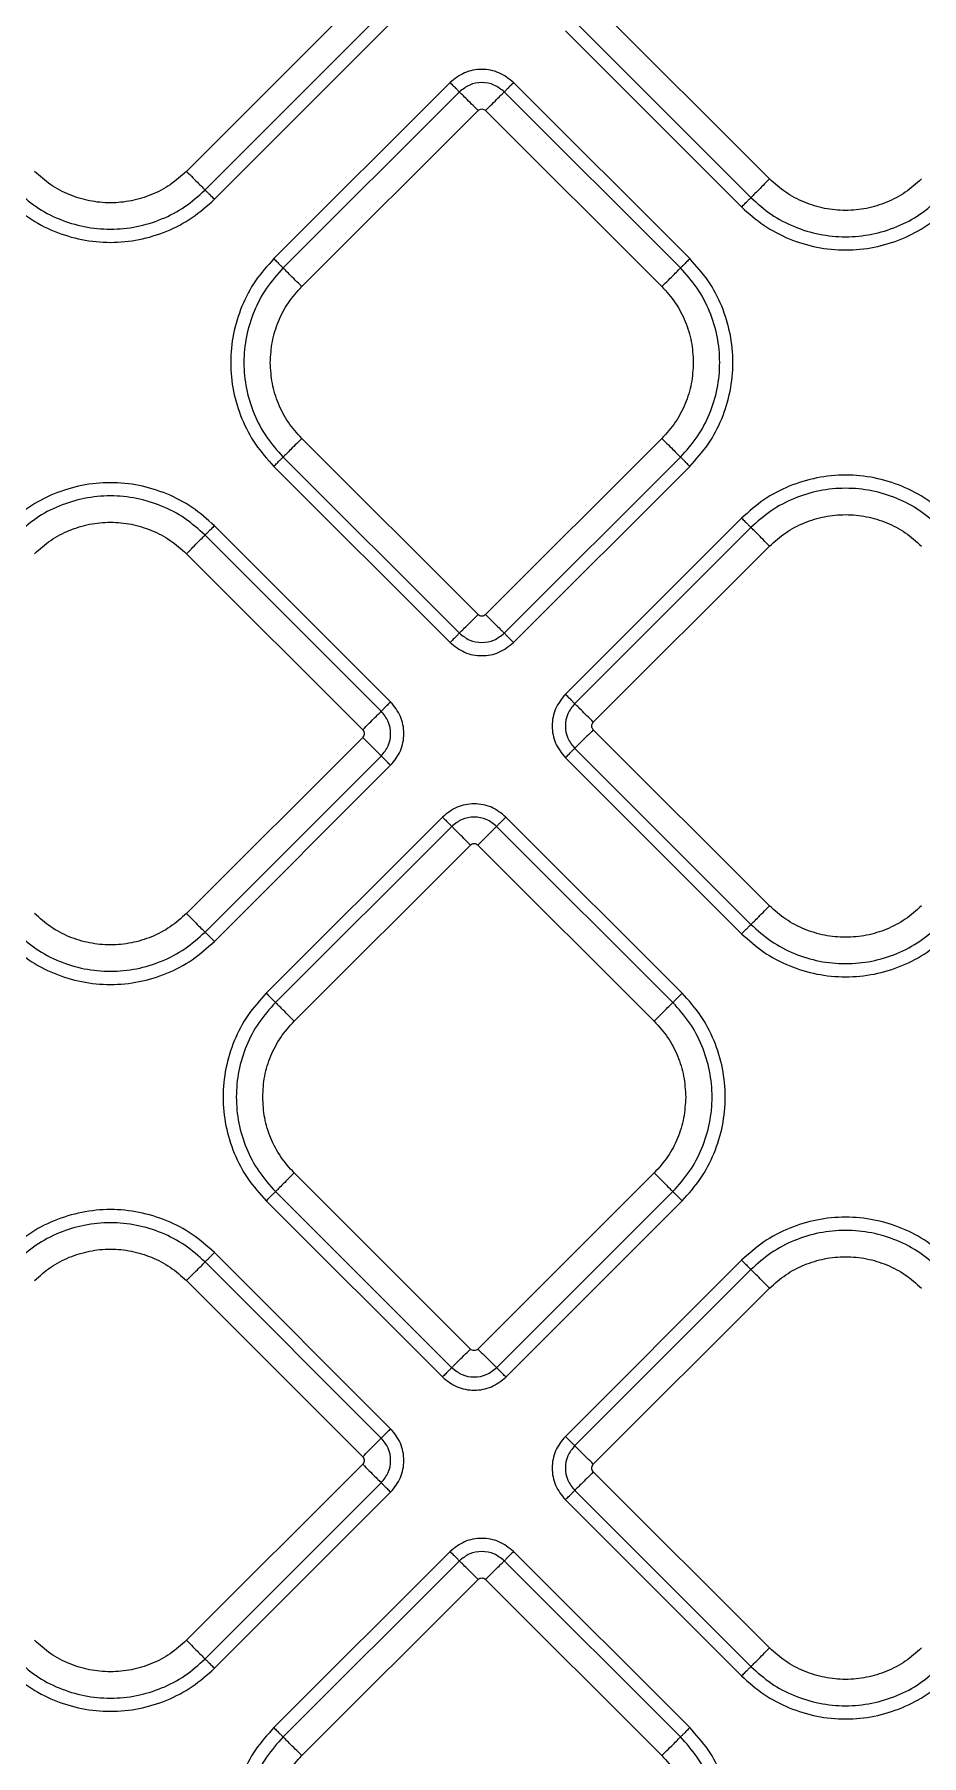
# Model space of a CAD drawing. Extents: x 400 to 501, y 484 to 634.
# Drawn here: x 441.92 to 445.24, y 557.25 to 563.69 of the extents above; entities that cross this region are included whole.
import ezdxf

# ---------------------------------------------------------------- set-up
doc = ezdxf.new("R2010")
doc.units = 0
doc.header["$MEASUREMENT"] = 0
doc.layers.add('DIM', color=3, linetype='Continuous')
doc.layers.add('GEOMETRY', color=3, linetype='Continuous', lineweight=25)

# ---------------------------------------------------------------- blocks, each defined once
blk = doc.blocks.new('2026 GRANDEE')
at = {"layer": 'GEOMETRY', "ltscale": 16}
for p, q in [((-7.276, -33.0031), (-7.9348, -33.662)), ((-5.755, -33.6905), (-6.4138, -33.0316)), ((-7.8651, -33.7317), (-7.2063, -33.0729)), ((-7.8302, -33.7666), (-7.1714, -33.1077)), ((-6.5184, -33.1362), (-5.8596, -33.7951)), ((-6.4835, -33.1014), (-5.8247, -33.7602)), ((-6.9494, -33.3298), (-7.6082, -33.9886)), ((-6.0531, -33.9886), (-6.7119, -33.3298)), ((-6.9145, -33.3646), (-7.5733, -34.0234)), ((-6.088, -34.0234), (-6.7468, -33.3646)), ((-7.5036, -34.0932), (-6.8448, -33.4343)), ((-6.8165, -33.4343), (-6.1577, -34.0932)), ((-6.8448, -35.3201), (-7.5036, -34.6613)), ((-6.1577, -34.6613), (-6.8165, -35.3201)), ((-7.6082, -34.7659), (-6.9494, -35.4247)), ((-7.5733, -34.731), (-6.9145, -35.3899)), ((-6.7468, -35.3899), (-6.088, -34.731)), ((-6.7119, -35.4247), (-6.0531, -34.7659)), ((-5.8595, -34.9594), (-6.5184, -35.6183)), ((-7.2063, -35.6816), (-7.8651, -35.0228)), ((-7.1714, -35.6468), (-7.8303, -34.9879)), ((-5.8247, -34.9943), (-6.4835, -35.6531)), ((-7.9349, -35.0925), (-7.276, -35.7514)), ((-6.4138, -35.7229), (-5.755, -35.064)), ((-7.276, -35.7796), (-7.9349, -36.4385)), ((-5.755, -36.41), (-6.4138, -35.7511)), ((-7.8651, -36.5082), (-7.2063, -35.8494)), ((-6.5184, -35.8557), (-5.8595, -36.5146)), ((-6.4835, -35.8209), (-5.8247, -36.4797)), ((-7.8303, -36.5431), (-7.1714, -35.8842)), ((-6.9779, -36.0778), (-7.6367, -36.7366)), ((-6.943, -36.1126), (-7.6019, -36.7715)), ((-6.1165, -36.7715), (-6.7753, -36.1126)), ((-6.0816, -36.7366), (-6.7404, -36.0778)), ((-7.5321, -36.8412), (-6.8733, -36.1824)), ((-6.845, -36.1824), (-6.1862, -36.8412)), ((-6.8733, -38.0682), (-7.5321, -37.4093)), ((-6.1862, -37.4093), (-6.845, -38.0682)), ((-7.6367, -37.5139), (-6.9779, -38.1727)), ((-7.6019, -37.4791), (-6.943, -38.1379)), ((-6.7753, -38.1379), (-6.1165, -37.4791)), ((-6.7404, -38.1728), (-6.0816, -37.5139)), ((-7.1714, -38.3663), (-7.8302, -37.7074)), ((-7.2063, -38.4011), (-7.8651, -37.7423)), ((-5.8596, -37.7359), (-6.5184, -38.3948)), ((-5.8247, -37.7708), (-6.4835, -38.4296)), ((-7.9348, -37.812), (-7.276, -38.4709)), ((-6.4138, -38.4994), (-5.755, -37.8405)), ((-7.276, -38.4991), (-7.9348, -39.158)), ((-7.8651, -39.2277), (-7.2063, -38.5689)), ((-5.755, -39.1865), (-6.4138, -38.5276)), ((-7.8302, -39.2626), (-7.1714, -38.6037)), ((-6.5184, -38.6322), (-5.8596, -39.2911)), ((-6.4835, -38.5974), (-5.8247, -39.2562)), ((-6.9494, -38.8258), (-7.6082, -39.4846)), ((-6.0531, -39.4846), (-6.7119, -38.8258)), ((-6.9145, -38.8606), (-7.5733, -39.5194)), ((-6.088, -39.5194), (-6.7468, -38.8606)), ((-7.5036, -39.5892), (-6.8448, -38.9303)), ((-6.8165, -38.9303), (-6.1577, -39.5892))]:
    blk.add_line(p, q, dxfattribs=at)
for points, knots in [([(-6.7119, -33.3298), (-6.7293, -33.316), (-6.764, -33.2885), (-6.8306, -33.2766), (-6.8973, -33.2885), (-6.932, -33.316), (-6.9494, -33.3298)], [0, 0, 0, 0, 0.250039, 0.499994, 0.749965, 1, 1, 1, 1]), ([(-6.7468, -33.3646), (-6.759, -33.3549), (-6.7836, -33.3355), (-6.8307, -33.3271), (-6.8777, -33.3355), (-6.9023, -33.3549), (-6.9145, -33.3646)], [0, 0, 0, 0, 0.249985, 0.499995, 0.750018, 1, 1, 1, 1]), ([(-6.8448, -33.4343), (-6.8427, -33.4327), (-6.8386, -33.4294), (-6.8307, -33.428), (-6.8227, -33.4294), (-6.8186, -33.4327), (-6.8165, -33.4343)], [0, 0, 0, 0, 0.250227, 0.500001, 0.749773, 1, 1, 1, 1]), ([(-6.8165, -35.3201), (-6.8186, -35.3218), (-6.8227, -35.325), (-6.8307, -35.3265), (-6.8386, -35.325), (-6.8427, -35.3218), (-6.8448, -35.3201)], [0, 0, 0, 0, 0.250227, 0.500001, 0.749773, 1, 1, 1, 1]), ([(-6.9145, -35.3899), (-6.9023, -35.3996), (-6.8777, -35.419), (-6.8307, -35.4274), (-6.7836, -35.419), (-6.759, -35.3996), (-6.7468, -35.3899)], [0, 0, 0, 0, 0.249985, 0.499995, 0.750018, 1, 1, 1, 1]), ([(-6.9494, -35.4247), (-6.932, -35.4385), (-6.8973, -35.466), (-6.8307, -35.4779), (-6.764, -35.466), (-6.7293, -35.4385), (-6.7119, -35.4247)], [0, 0, 0, 0, 0.2500385, 0.4999937, 0.7499651, 1, 1, 1, 1]), ([(-7.1714, -35.8842), (-7.1577, -35.8669), (-7.1302, -35.8322), (-7.1183, -35.7655), (-7.1302, -35.6988), (-7.1577, -35.6641), (-7.1714, -35.6468)], [0, 0, 0, 0, 0.250039, 0.499994, 0.749965, 1, 1, 1, 1]), ([(-6.5184, -35.6183), (-6.5321, -35.6356), (-6.5596, -35.6703), (-6.5716, -35.737), (-6.5596, -35.8037), (-6.5321, -35.8384), (-6.5184, -35.8557)], [0, 0, 0, 0, 0.250039, 0.499994, 0.749965, 1, 1, 1, 1]), ([(-6.4835, -35.6531), (-6.4932, -35.6654), (-6.5127, -35.6899), (-6.5211, -35.737), (-6.5127, -35.7841), (-6.4932, -35.8086), (-6.4835, -35.8209)], [0, 0, 0, 0, 0.249985, 0.499995, 0.750018, 1, 1, 1, 1]), ([(-7.2063, -35.8494), (-7.1966, -35.8371), (-7.1772, -35.8126), (-7.1687, -35.7655), (-7.1772, -35.7184), (-7.1966, -35.6939), (-7.2063, -35.6816)], [0, 0, 0, 0, 0.249985, 0.499995, 0.750018, 1, 1, 1, 1]), ([(-6.4138, -35.7511), (-6.4154, -35.7491), (-6.4187, -35.7449), (-6.4201, -35.737), (-6.4187, -35.7291), (-6.4154, -35.7249), (-6.4138, -35.7229)], [0, 0, 0, 0, 0.250227, 0.500001, 0.749773, 1, 1, 1, 1]), ([(-7.276, -35.7514), (-7.2744, -35.7534), (-7.2711, -35.7576), (-7.2697, -35.7655), (-7.2711, -35.7734), (-7.2744, -35.7776), (-7.276, -35.7796)], [0, 0, 0, 0, 0.2502271, 0.500001, 0.7497726, 1, 1, 1, 1]), ([(-6.7404, -36.0778), (-6.7578, -36.064), (-6.7925, -36.0365), (-6.8592, -36.0246), (-6.9258, -36.0365), (-6.9605, -36.064), (-6.9779, -36.0778)], [0, 0, 0, 0, 0.250039, 0.499994, 0.749965, 1, 1, 1, 1]), ([(-6.7753, -36.1126), (-6.7876, -36.1029), (-6.8121, -36.0835), (-6.8592, -36.0751), (-6.9063, -36.0835), (-6.9308, -36.1029), (-6.943, -36.1126)], [0, 0, 0, 0, 0.249985, 0.499995, 0.750018, 1, 1, 1, 1]), ([(-6.8733, -36.1824), (-6.8712, -36.1807), (-6.8671, -36.1775), (-6.8592, -36.176), (-6.8512, -36.1775), (-6.8471, -36.1807), (-6.845, -36.1824)], [0, 0, 0, 0, 0.250227, 0.500001, 0.749773, 1, 1, 1, 1]), ([(-6.845, -38.0682), (-6.8471, -38.0698), (-6.8512, -38.0731), (-6.8592, -38.0745), (-6.8671, -38.0731), (-6.8712, -38.0698), (-6.8733, -38.0682)], [0, 0, 0, 0, 0.250227, 0.500001, 0.749773, 1, 1, 1, 1]), ([(-6.9779, -38.1727), (-6.9605, -38.1865), (-6.9258, -38.214), (-6.8592, -38.2259), (-6.7925, -38.214), (-6.7578, -38.1865), (-6.7404, -38.1728)], [0, 0, 0, 0, 0.2500385, 0.4999937, 0.7499651, 1, 1, 1, 1]), ([(-6.943, -38.1379), (-6.9308, -38.1476), (-6.9063, -38.167), (-6.8592, -38.1755), (-6.8121, -38.167), (-6.7876, -38.1476), (-6.7753, -38.1379)], [0, 0, 0, 0, 0.249985, 0.499995, 0.750018, 1, 1, 1, 1]), ([(-7.1714, -38.6037), (-7.1577, -38.5864), (-7.1302, -38.5517), (-7.1182, -38.485), (-7.1302, -38.4183), (-7.1577, -38.3836), (-7.1714, -38.3663)], [0, 0, 0, 0, 0.250039, 0.499994, 0.749965, 1, 1, 1, 1]), ([(-7.2063, -38.5689), (-7.1966, -38.5566), (-7.1771, -38.5321), (-7.1687, -38.485), (-7.1771, -38.4379), (-7.1966, -38.4134), (-7.2063, -38.4011)], [0, 0, 0, 0, 0.249985, 0.499995, 0.750018, 1, 1, 1, 1]), ([(-6.5184, -38.3948), (-6.5322, -38.4121), (-6.5597, -38.4468), (-6.5716, -38.5135), (-6.5597, -38.5802), (-6.5322, -38.6149), (-6.5184, -38.6322)], [0, 0, 0, 0, 0.250039, 0.499994, 0.749965, 1, 1, 1, 1]), ([(-6.4835, -38.4296), (-6.4933, -38.4419), (-6.5127, -38.4664), (-6.5211, -38.5135), (-6.5127, -38.5606), (-6.4933, -38.5851), (-6.4835, -38.5974)], [0, 0, 0, 0, 0.249985, 0.499995, 0.750018, 1, 1, 1, 1]), ([(-7.276, -38.4709), (-7.2744, -38.4729), (-7.2711, -38.4771), (-7.2696, -38.485), (-7.2711, -38.4929), (-7.2744, -38.4971), (-7.276, -38.4991)], [0, 0, 0, 0, 0.250227, 0.500001, 0.749773, 1, 1, 1, 1]), ([(-6.4138, -38.5276), (-6.4155, -38.5256), (-6.4187, -38.5214), (-6.4202, -38.5135), (-6.4187, -38.5056), (-6.4155, -38.5014), (-6.4138, -38.4994)], [0, 0, 0, 0, 0.250227, 0.500001, 0.749773, 1, 1, 1, 1]), ([(-6.7119, -38.8258), (-6.7293, -38.812), (-6.764, -38.7845), (-6.8306, -38.7726), (-6.8973, -38.7845), (-6.932, -38.812), (-6.9494, -38.8258)], [0, 0, 0, 0, 0.250039, 0.499994, 0.749965, 1, 1, 1, 1]), ([(-6.7468, -38.8606), (-6.759, -38.8509), (-6.7836, -38.8315), (-6.8307, -38.8231), (-6.8777, -38.8315), (-6.9023, -38.8509), (-6.9145, -38.8606)], [0, 0, 0, 0, 0.249985, 0.499995, 0.750018, 1, 1, 1, 1]), ([(-6.8448, -38.9303), (-6.8427, -38.9287), (-6.8386, -38.9254), (-6.8307, -38.924), (-6.8227, -38.9254), (-6.8186, -38.9287), (-6.8165, -38.9303)], [0, 0, 0, 0, 0.250227, 0.500001, 0.749773, 1, 1, 1, 1])]:
    blk.add_open_spline(points, degree=3, knots=knots, dxfattribs=at)
for points in [[(-6.9494, -33.3298), (-6.9452, -33.3339), (-6.937, -33.3422), (-6.9261, -33.353), (-6.9178, -33.3613), (-6.9156, -33.3635), (-6.9145, -33.3646)], [(-6.7119, -33.3298), (-6.7161, -33.3339), (-6.7243, -33.3422), (-6.7352, -33.353), (-6.7435, -33.3613), (-6.7457, -33.3635), (-6.7468, -33.3646)], [(-6.8448, -33.4343), (-6.8531, -33.4261), (-6.8696, -33.4095), (-6.8913, -33.3878), (-6.9079, -33.3713), (-6.9123, -33.3668), (-6.9145, -33.3646)], [(-6.8165, -33.4343), (-6.8082, -33.4261), (-6.7917, -33.4095), (-6.77, -33.3878), (-6.7534, -33.3713), (-6.749, -33.3668), (-6.7468, -33.3646)], [(-7.9348, -33.662), (-7.9545, -33.6795), (-7.9938, -33.7146), (-8.0643, -33.7513), (-8.14, -33.7745), (-8.2189, -33.7822), (-8.2978, -33.7745), (-8.3735, -33.7513), (-8.444, -33.7146), (-8.4833, -33.6795), (-8.503, -33.662)], [(-7.9348, -33.662), (-7.9265, -33.6702), (-7.91, -33.6868), (-7.8883, -33.7085), (-7.8717, -33.7251), (-7.8673, -33.7295), (-7.8651, -33.7317)], [(-8.5727, -33.7317), (-8.5482, -33.7535), (-8.4993, -33.7972), (-8.4114, -33.843), (-8.3172, -33.8718), (-8.2189, -33.8814), (-8.1206, -33.8718), (-8.0264, -33.843), (-7.9385, -33.7972), (-7.8896, -33.7535), (-7.8651, -33.7317)], [(-7.8302, -33.7666), (-7.8344, -33.7624), (-7.8427, -33.7541), (-7.8535, -33.7433), (-7.8618, -33.735), (-7.864, -33.7328), (-7.8651, -33.7317)], [(-5.755, -33.6905), (-5.7633, -33.6988), (-5.7798, -33.7153), (-5.8015, -33.737), (-5.8181, -33.7536), (-5.8225, -33.758), (-5.8247, -33.7602)], [(-5.1869, -33.6905), (-5.2065, -33.708), (-5.2458, -33.7431), (-5.3163, -33.7798), (-5.392, -33.803), (-5.4709, -33.8107), (-5.5498, -33.803), (-5.6255, -33.7798), (-5.696, -33.7431), (-5.7353, -33.708), (-5.755, -33.6905)], [(-8.6075, -33.7666), (-8.5807, -33.7905), (-8.5269, -33.8385), (-8.4304, -33.8888), (-8.3269, -33.9205), (-8.2189, -33.9311), (-8.1109, -33.9205), (-8.0074, -33.8888), (-7.9109, -33.8385), (-7.8571, -33.7905), (-7.8302, -33.7666)], [(-5.8596, -33.7951), (-5.8554, -33.7909), (-5.8472, -33.7826), (-5.8363, -33.7718), (-5.828, -33.7635), (-5.8258, -33.7613), (-5.8247, -33.7602)], [(-5.8596, -33.7951), (-5.8327, -33.8191), (-5.7789, -33.867), (-5.6824, -33.9173), (-5.5789, -33.949), (-5.4709, -33.9596), (-5.363, -33.949), (-5.2594, -33.9173), (-5.1629, -33.867), (-5.1092, -33.8191), (-5.0823, -33.7951)], [(-5.8247, -33.7602), (-5.8002, -33.782), (-5.7513, -33.8257), (-5.6635, -33.8715), (-5.5692, -33.9003), (-5.4709, -33.9099), (-5.3726, -33.9003), (-5.2784, -33.8715), (-5.1906, -33.8257), (-5.1416, -33.782), (-5.1171, -33.7602)], [(-7.6082, -33.9886), (-7.6322, -34.0155), (-7.6802, -34.0692), (-7.7304, -34.1657), (-7.7622, -34.2693), (-7.7727, -34.3772), (-7.7622, -34.4852), (-7.7304, -34.5887), (-7.6802, -34.6852), (-7.6322, -34.739), (-7.6082, -34.7659)], [(-7.6082, -33.9886), (-7.6041, -33.9927), (-7.5958, -34.001), (-7.585, -34.0118), (-7.5767, -34.0201), (-7.5745, -34.0223), (-7.5733, -34.0234)], [(-6.0531, -33.9886), (-6.0572, -33.9927), (-6.0655, -34.001), (-6.0763, -34.0118), (-6.0846, -34.0201), (-6.0868, -34.0223), (-6.088, -34.0234)], [(-6.0531, -34.7659), (-6.0291, -34.739), (-5.9811, -34.6852), (-5.9309, -34.5887), (-5.8991, -34.4852), (-5.8886, -34.3772), (-5.8991, -34.2693), (-5.9309, -34.1657), (-5.9811, -34.0692), (-6.0291, -34.0155), (-6.0531, -33.9886)], [(-7.5733, -34.0234), (-7.5952, -34.0479), (-7.6389, -34.0969), (-7.6846, -34.1847), (-7.7135, -34.279), (-7.7231, -34.3772), (-7.7135, -34.4755), (-7.6846, -34.5698), (-7.6389, -34.6576), (-7.5952, -34.7066), (-7.5733, -34.731)], [(-7.5036, -34.0932), (-7.5119, -34.0849), (-7.5285, -34.0683), (-7.5501, -34.0467), (-7.5667, -34.0301), (-7.5711, -34.0257), (-7.5733, -34.0234)], [(-6.1577, -34.0932), (-6.1494, -34.0849), (-6.1328, -34.0683), (-6.1112, -34.0467), (-6.0946, -34.0301), (-6.0902, -34.0257), (-6.088, -34.0234)], [(-6.088, -34.731), (-6.0661, -34.7066), (-6.0224, -34.6576), (-5.9767, -34.5698), (-5.9478, -34.4755), (-5.9382, -34.3772), (-5.9478, -34.279), (-5.9767, -34.1847), (-6.0224, -34.0969), (-6.0661, -34.0479), (-6.088, -34.0234)], [(-7.6213, -34.3772), (-7.6198, -34.3509), (-7.6168, -34.2983), (-7.5928, -34.2226), (-7.5563, -34.1521), (-7.5212, -34.1128), (-7.5036, -34.0932)], [(-6.1577, -34.0932), (-6.1401, -34.1128), (-6.105, -34.1521), (-6.0685, -34.2226), (-6.0445, -34.2983), (-6.0415, -34.3509), (-6.04, -34.3772)], [(-7.5036, -34.6613), (-7.5212, -34.6417), (-7.5563, -34.6024), (-7.5928, -34.5318), (-7.6168, -34.4561), (-7.6198, -34.4035), (-7.6213, -34.3772)], [(-6.04, -34.3772), (-6.0415, -34.4035), (-6.0445, -34.4561), (-6.0685, -34.5318), (-6.105, -34.6024), (-6.1401, -34.6417), (-6.1577, -34.6613)], [(-7.5036, -34.6613), (-7.5119, -34.6696), (-7.5285, -34.6861), (-7.5501, -34.7078), (-7.5667, -34.7244), (-7.5711, -34.7288), (-7.5733, -34.731)], [(-6.1577, -34.6613), (-6.1494, -34.6696), (-6.1328, -34.6861), (-6.1112, -34.7078), (-6.0946, -34.7244), (-6.0902, -34.7288), (-6.088, -34.731)], [(-7.6082, -34.7659), (-7.6041, -34.7617), (-7.5958, -34.7535), (-7.585, -34.7426), (-7.5767, -34.7343), (-7.5745, -34.7321), (-7.5733, -34.731)], [(-6.0531, -34.7659), (-6.0572, -34.7617), (-6.0655, -34.7535), (-6.0763, -34.7426), (-6.0846, -34.7343), (-6.0868, -34.7321), (-6.088, -34.731)], [(-7.8303, -34.9879), (-7.8572, -34.964), (-7.9109, -34.916), (-8.0074, -34.8657), (-8.111, -34.834), (-8.2189, -34.8234), (-8.3269, -34.834), (-8.4304, -34.8657), (-8.5269, -34.916), (-8.5807, -34.964), (-8.6076, -34.9879)], [(-5.0822, -34.9594), (-5.1091, -34.9354), (-5.1629, -34.8875), (-5.2594, -34.8372), (-5.3629, -34.8055), (-5.4709, -34.7949), (-5.5789, -34.8055), (-5.6824, -34.8372), (-5.7789, -34.8875), (-5.8327, -34.9354), (-5.8595, -34.9594)], [(-7.8651, -35.0228), (-7.8896, -35.001), (-7.9386, -34.9573), (-8.0264, -34.9115), (-8.1206, -34.8827), (-8.2189, -34.8731), (-8.3172, -34.8827), (-8.4115, -34.9115), (-8.4993, -34.9573), (-8.5482, -35.001), (-8.5727, -35.0228)], [(-5.1171, -34.9943), (-5.1416, -34.9725), (-5.1905, -34.9288), (-5.2784, -34.883), (-5.3726, -34.8542), (-5.4709, -34.8446), (-5.5692, -34.8542), (-5.6634, -34.883), (-5.7513, -34.9288), (-5.8002, -34.9725), (-5.8247, -34.9943)], [(-5.8595, -34.9594), (-5.8554, -34.9636), (-5.8471, -34.9719), (-5.8363, -34.9827), (-5.828, -34.991), (-5.8258, -34.9932), (-5.8247, -34.9943)], [(-5.755, -35.064), (-5.7353, -35.0465), (-5.696, -35.0114), (-5.6255, -34.9747), (-5.5498, -34.9515), (-5.4709, -34.9438), (-5.392, -34.9515), (-5.3163, -34.9747), (-5.2458, -35.0114), (-5.2065, -35.0465), (-5.1868, -35.064)], [(-8.503, -35.0925), (-8.4833, -35.075), (-8.444, -35.0399), (-8.3735, -35.0032), (-8.2978, -34.98), (-8.2189, -34.9723), (-8.14, -34.98), (-8.0643, -35.0032), (-7.9938, -35.0399), (-7.9545, -35.075), (-7.9349, -35.0925)], [(-7.9349, -35.0925), (-7.9266, -35.0843), (-7.91, -35.0677), (-7.8884, -35.046), (-7.8718, -35.0294), (-7.8673, -35.025), (-7.8651, -35.0228)], [(-7.8303, -34.9879), (-7.8344, -34.9921), (-7.8427, -35.0004), (-7.8535, -35.0112), (-7.8618, -35.0195), (-7.864, -35.0217), (-7.8651, -35.0228)], [(-5.755, -35.064), (-5.7632, -35.0557), (-5.7798, -35.0392), (-5.8014, -35.0175), (-5.818, -35.0009), (-5.8225, -34.9965), (-5.8247, -34.9943)], [(-6.9145, -35.3899), (-6.9123, -35.3876), (-6.9079, -35.3832), (-6.8913, -35.3666), (-6.8696, -35.345), (-6.8531, -35.3284), (-6.8448, -35.3201)], [(-6.8165, -35.3201), (-6.8082, -35.3284), (-6.7917, -35.345), (-6.77, -35.3666), (-6.7534, -35.3832), (-6.749, -35.3876), (-6.7468, -35.3899)], [(-6.9145, -35.3899), (-6.9156, -35.391), (-6.9178, -35.3932), (-6.9261, -35.4015), (-6.937, -35.4123), (-6.9452, -35.4206), (-6.9494, -35.4247)], [(-6.7119, -35.4247), (-6.7161, -35.4206), (-6.7243, -35.4123), (-6.7352, -35.4015), (-6.7435, -35.3932), (-6.7457, -35.391), (-6.7468, -35.3899)], [(-7.1714, -35.6468), (-7.1756, -35.6509), (-7.1839, -35.6592), (-7.1947, -35.67), (-7.203, -35.6783), (-7.2052, -35.6805), (-7.2063, -35.6816)], [(-6.5184, -35.6183), (-6.5142, -35.6224), (-6.506, -35.6307), (-6.4951, -35.6415), (-6.4868, -35.6498), (-6.4846, -35.652), (-6.4835, -35.6531)], [(-6.4138, -35.7229), (-6.4221, -35.7146), (-6.4386, -35.698), (-6.4603, -35.6764), (-6.4769, -35.6598), (-6.4813, -35.6553), (-6.4835, -35.6531)], [(-7.276, -35.7514), (-7.2677, -35.7431), (-7.2512, -35.7265), (-7.2295, -35.7049), (-7.2129, -35.6883), (-7.2085, -35.6839), (-7.2063, -35.6816)], [(-7.276, -35.7796), (-7.2677, -35.7879), (-7.2512, -35.8045), (-7.2295, -35.8261), (-7.2129, -35.8427), (-7.2085, -35.8472), (-7.2063, -35.8494)], [(-6.4138, -35.7511), (-6.4221, -35.7594), (-6.4386, -35.776), (-6.4603, -35.7976), (-6.4769, -35.8142), (-6.4813, -35.8186), (-6.4835, -35.8209)], [(-7.1714, -35.8842), (-7.1756, -35.8801), (-7.1839, -35.8718), (-7.1947, -35.861), (-7.203, -35.8527), (-7.2052, -35.8505), (-7.2063, -35.8494)], [(-6.5184, -35.8557), (-6.5142, -35.8516), (-6.506, -35.8433), (-6.4951, -35.8325), (-6.4868, -35.8242), (-6.4846, -35.822), (-6.4835, -35.8209)], [(-6.9779, -36.0778), (-6.9737, -36.0819), (-6.9655, -36.0902), (-6.9546, -36.101), (-6.9463, -36.1093), (-6.9441, -36.1115), (-6.943, -36.1126)], [(-6.8733, -36.1824), (-6.8816, -36.1741), (-6.8981, -36.1575), (-6.9198, -36.1359), (-6.9364, -36.1193), (-6.9408, -36.1149), (-6.943, -36.1126)], [(-6.845, -36.1824), (-6.8367, -36.1741), (-6.8202, -36.1575), (-6.7985, -36.1359), (-6.7819, -36.1193), (-6.7775, -36.1149), (-6.7753, -36.1126)], [(-6.7404, -36.0778), (-6.7446, -36.0819), (-6.7529, -36.0902), (-6.7637, -36.101), (-6.772, -36.1093), (-6.7742, -36.1115), (-6.7753, -36.1126)], [(-7.9349, -36.4385), (-7.9545, -36.456), (-7.9938, -36.4911), (-8.0643, -36.5278), (-8.14, -36.551), (-8.2189, -36.5587), (-8.2978, -36.551), (-8.3735, -36.5278), (-8.444, -36.4911), (-8.4833, -36.456), (-8.503, -36.4385)], [(-7.9349, -36.4385), (-7.9266, -36.4468), (-7.91, -36.4633), (-7.8884, -36.485), (-7.8718, -36.5016), (-7.8673, -36.506), (-7.8651, -36.5082)], [(-5.8247, -36.4797), (-5.8225, -36.4775), (-5.818, -36.4731), (-5.8014, -36.4565), (-5.7798, -36.4348), (-5.7632, -36.4182), (-5.755, -36.41)], [(-5.1868, -36.41), (-5.2065, -36.4275), (-5.2458, -36.4626), (-5.3163, -36.4993), (-5.392, -36.5225), (-5.4709, -36.5302), (-5.5498, -36.5225), (-5.6255, -36.4993), (-5.696, -36.4626), (-5.7353, -36.4275), (-5.755, -36.41)], [(-8.5727, -36.5082), (-8.5482, -36.53), (-8.4993, -36.5737), (-8.4115, -36.6195), (-8.3172, -36.6483), (-8.2189, -36.6579), (-8.1206, -36.6483), (-8.0264, -36.6195), (-7.9386, -36.5737), (-7.8896, -36.53), (-7.8651, -36.5082)], [(-7.8303, -36.5431), (-7.8344, -36.5389), (-7.8427, -36.5306), (-7.8535, -36.5198), (-7.8618, -36.5115), (-7.864, -36.5093), (-7.8651, -36.5082)], [(-5.8247, -36.4797), (-5.8258, -36.4808), (-5.828, -36.483), (-5.8363, -36.4913), (-5.8471, -36.5021), (-5.8554, -36.5104), (-5.8595, -36.5146)], [(-5.8247, -36.4797), (-5.8002, -36.5015), (-5.7513, -36.5452), (-5.6634, -36.591), (-5.5692, -36.6198), (-5.4709, -36.6294), (-5.3726, -36.6198), (-5.2784, -36.591), (-5.1905, -36.5452), (-5.1416, -36.5015), (-5.1171, -36.4797)], [(-8.6076, -36.5431), (-8.5807, -36.5671), (-8.5269, -36.615), (-8.4304, -36.6653), (-8.3269, -36.697), (-8.2189, -36.7076), (-8.111, -36.697), (-8.0074, -36.6653), (-7.9109, -36.615), (-7.8572, -36.5671), (-7.8303, -36.5431)], [(-5.8595, -36.5146), (-5.8327, -36.5385), (-5.7789, -36.5865), (-5.6824, -36.6368), (-5.5789, -36.6685), (-5.4709, -36.6791), (-5.3629, -36.6685), (-5.2594, -36.6368), (-5.1629, -36.5865), (-5.1091, -36.5385), (-5.0822, -36.5146)], [(-7.6367, -36.7366), (-7.6607, -36.7635), (-7.7087, -36.8173), (-7.759, -36.9138), (-7.7907, -37.0173), (-7.8012, -37.1253), (-7.7907, -37.2332), (-7.759, -37.3368), (-7.7087, -37.4333), (-7.6607, -37.487), (-7.6367, -37.5139)], [(-7.6367, -36.7366), (-7.6326, -36.7408), (-7.6243, -36.749), (-7.6135, -36.7599), (-7.6052, -36.7682), (-7.603, -36.7704), (-7.6019, -36.7715)], [(-6.0816, -36.7366), (-6.0857, -36.7408), (-6.094, -36.749), (-6.1048, -36.7599), (-6.1131, -36.7682), (-6.1154, -36.7704), (-6.1165, -36.7715)], [(-6.0816, -37.5139), (-6.0576, -37.487), (-6.0096, -37.4333), (-5.9594, -37.3368), (-5.9277, -37.2332), (-5.9171, -37.1253), (-5.9277, -37.0173), (-5.9594, -36.9138), (-6.0096, -36.8173), (-6.0576, -36.7635), (-6.0816, -36.7366)], [(-7.6019, -36.7715), (-7.6237, -36.796), (-7.6674, -36.8449), (-7.7131, -36.9327), (-7.742, -37.027), (-7.7516, -37.1253), (-7.742, -37.2235), (-7.7131, -37.3178), (-7.6674, -37.4056), (-7.6237, -37.4546), (-7.6019, -37.4791)], [(-7.5321, -36.8412), (-7.5404, -36.8329), (-7.557, -36.8164), (-7.5786, -36.7947), (-7.5952, -36.7781), (-7.5996, -36.7737), (-7.6019, -36.7715)], [(-6.1862, -36.8412), (-6.1779, -36.8329), (-6.1614, -36.8164), (-6.1397, -36.7947), (-6.1231, -36.7781), (-6.1187, -36.7737), (-6.1165, -36.7715)], [(-6.1165, -37.4791), (-6.0946, -37.4546), (-6.0509, -37.4056), (-6.0052, -37.3178), (-5.9763, -37.2235), (-5.9667, -37.1253), (-5.9763, -37.027), (-6.0052, -36.9327), (-6.0509, -36.8449), (-6.0946, -36.796), (-6.1165, -36.7715)], [(-7.6498, -37.1253), (-7.6483, -37.099), (-7.6453, -37.0464), (-7.6213, -36.9707), (-7.5848, -36.9001), (-7.5497, -36.8609), (-7.5321, -36.8412)], [(-6.1862, -36.8412), (-6.1686, -36.8609), (-6.1335, -36.9001), (-6.097, -36.9707), (-6.073, -37.0464), (-6.07, -37.099), (-6.0685, -37.1253)], [(-7.5321, -37.4093), (-7.5497, -37.3897), (-7.5848, -37.3504), (-7.6213, -37.2799), (-7.6453, -37.2042), (-7.6483, -37.1516), (-7.6498, -37.1253)], [(-6.0685, -37.1253), (-6.07, -37.1516), (-6.073, -37.2042), (-6.097, -37.2799), (-6.1335, -37.3504), (-6.1686, -37.3897), (-6.1862, -37.4093)], [(-7.5321, -37.4093), (-7.5404, -37.4176), (-7.557, -37.4342), (-7.5786, -37.4558), (-7.5952, -37.4724), (-7.5996, -37.4768), (-7.6019, -37.4791)], [(-6.1862, -37.4093), (-6.1779, -37.4176), (-6.1614, -37.4342), (-6.1397, -37.4558), (-6.1231, -37.4724), (-6.1187, -37.4768), (-6.1165, -37.4791)], [(-7.6367, -37.5139), (-7.6326, -37.5098), (-7.6243, -37.5015), (-7.6135, -37.4907), (-7.6052, -37.4824), (-7.603, -37.4802), (-7.6019, -37.4791)], [(-6.0816, -37.5139), (-6.0857, -37.5098), (-6.094, -37.5015), (-6.1048, -37.4907), (-6.1131, -37.4824), (-6.1154, -37.4802), (-6.1165, -37.4791)], [(-7.8302, -37.7074), (-7.8571, -37.6834), (-7.9109, -37.6355), (-8.0074, -37.5852), (-8.1109, -37.5535), (-8.2189, -37.5429), (-8.3269, -37.5535), (-8.4304, -37.5852), (-8.5269, -37.6355), (-8.5807, -37.6834), (-8.6075, -37.7074)], [(-7.8651, -37.7423), (-7.8896, -37.7205), (-7.9385, -37.6768), (-8.0264, -37.631), (-8.1206, -37.6022), (-8.2189, -37.5926), (-8.3172, -37.6022), (-8.4114, -37.631), (-8.4993, -37.6768), (-8.5482, -37.7205), (-8.5727, -37.7423)], [(-5.0823, -37.7359), (-5.1092, -37.712), (-5.1629, -37.664), (-5.2594, -37.6137), (-5.363, -37.582), (-5.4709, -37.5714), (-5.5789, -37.582), (-5.6824, -37.6137), (-5.7789, -37.664), (-5.8327, -37.712), (-5.8596, -37.7359)], [(-5.1171, -37.7708), (-5.1416, -37.749), (-5.1906, -37.7053), (-5.2784, -37.6595), (-5.3726, -37.6307), (-5.4709, -37.6211), (-5.5692, -37.6307), (-5.6635, -37.6595), (-5.7513, -37.7053), (-5.8002, -37.749), (-5.8247, -37.7708)], [(-8.503, -37.812), (-8.4833, -37.7945), (-8.444, -37.7594), (-8.3735, -37.7227), (-8.2978, -37.6995), (-8.2189, -37.6918), (-8.14, -37.6995), (-8.0643, -37.7227), (-7.9938, -37.7594), (-7.9545, -37.7945), (-7.9348, -37.812)], [(-7.8302, -37.7074), (-7.8344, -37.7116), (-7.8427, -37.7199), (-7.8535, -37.7307), (-7.8618, -37.739), (-7.864, -37.7412), (-7.8651, -37.7423)], [(-5.755, -37.8405), (-5.7353, -37.823), (-5.696, -37.7879), (-5.6255, -37.7512), (-5.5498, -37.728), (-5.4709, -37.7203), (-5.392, -37.728), (-5.3163, -37.7512), (-5.2458, -37.7879), (-5.2065, -37.823), (-5.1869, -37.8405)], [(-7.9348, -37.812), (-7.9265, -37.8037), (-7.91, -37.7872), (-7.8883, -37.7655), (-7.8717, -37.7489), (-7.8673, -37.7445), (-7.8651, -37.7423)], [(-5.8596, -37.7359), (-5.8554, -37.7401), (-5.8472, -37.7484), (-5.8363, -37.7592), (-5.828, -37.7675), (-5.8258, -37.7697), (-5.8247, -37.7708)], [(-5.755, -37.8405), (-5.7633, -37.8323), (-5.7798, -37.8157), (-5.8015, -37.794), (-5.8181, -37.7774), (-5.8225, -37.773), (-5.8247, -37.7708)], [(-6.943, -38.1379), (-6.9408, -38.1357), (-6.9364, -38.1313), (-6.9198, -38.1147), (-6.8981, -38.093), (-6.8816, -38.0764), (-6.8733, -38.0682)], [(-6.845, -38.0682), (-6.8367, -38.0764), (-6.8202, -38.093), (-6.7985, -38.1147), (-6.7819, -38.1313), (-6.7775, -38.1357), (-6.7753, -38.1379)], [(-6.943, -38.1379), (-6.9441, -38.139), (-6.9463, -38.1412), (-6.9546, -38.1495), (-6.9655, -38.1603), (-6.9737, -38.1686), (-6.9779, -38.1727)], [(-6.7404, -38.1727), (-6.7446, -38.1686), (-6.7529, -38.1603), (-6.7637, -38.1495), (-6.772, -38.1412), (-6.7742, -38.139), (-6.7753, -38.1379)], [(-7.1714, -38.3663), (-7.1755, -38.3704), (-7.1838, -38.3787), (-7.1947, -38.3895), (-7.203, -38.3978), (-7.2052, -38.4), (-7.2063, -38.4011)], [(-7.276, -38.4709), (-7.2677, -38.4626), (-7.2512, -38.446), (-7.2295, -38.4244), (-7.2129, -38.4078), (-7.2085, -38.4033), (-7.2063, -38.4011)], [(-6.5184, -38.3948), (-6.5143, -38.3989), (-6.506, -38.4072), (-6.4952, -38.418), (-6.4869, -38.4263), (-6.4847, -38.4285), (-6.4835, -38.4296)], [(-6.4138, -38.4994), (-6.4221, -38.4911), (-6.4387, -38.4745), (-6.4603, -38.4529), (-6.4769, -38.4363), (-6.4813, -38.4319), (-6.4835, -38.4296)], [(-7.276, -38.4991), (-7.2677, -38.5074), (-7.2512, -38.524), (-7.2295, -38.5456), (-7.2129, -38.5622), (-7.2085, -38.5666), (-7.2063, -38.5689)], [(-7.1714, -38.6037), (-7.1755, -38.5996), (-7.1838, -38.5913), (-7.1947, -38.5805), (-7.203, -38.5722), (-7.2052, -38.57), (-7.2063, -38.5689)], [(-6.4138, -38.5276), (-6.4221, -38.5359), (-6.4387, -38.5525), (-6.4603, -38.5741), (-6.4769, -38.5907), (-6.4813, -38.5952), (-6.4835, -38.5974)], [(-6.5184, -38.6322), (-6.5143, -38.6281), (-6.506, -38.6198), (-6.4952, -38.609), (-6.4869, -38.6007), (-6.4847, -38.5985), (-6.4835, -38.5974)], [(-6.9494, -38.8258), (-6.9452, -38.8299), (-6.937, -38.8382), (-6.9261, -38.849), (-6.9178, -38.8573), (-6.9156, -38.8595), (-6.9145, -38.8606)], [(-6.7119, -38.8258), (-6.7161, -38.8299), (-6.7243, -38.8382), (-6.7352, -38.849), (-6.7435, -38.8573), (-6.7457, -38.8595), (-6.7468, -38.8606)], [(-6.8448, -38.9303), (-6.8531, -38.9221), (-6.8696, -38.9055), (-6.8913, -38.8838), (-6.9079, -38.8673), (-6.9123, -38.8628), (-6.9145, -38.8606)], [(-6.8165, -38.9303), (-6.8082, -38.9221), (-6.7917, -38.9055), (-6.77, -38.8838), (-6.7534, -38.8673), (-6.749, -38.8628), (-6.7468, -38.8606)], [(-7.9348, -39.158), (-7.9545, -39.1755), (-7.9938, -39.2106), (-8.0643, -39.2473), (-8.14, -39.2705), (-8.2189, -39.2782), (-8.2978, -39.2705), (-8.3735, -39.2473), (-8.444, -39.2106), (-8.4833, -39.1755), (-8.503, -39.158)], [(-7.9348, -39.158), (-7.9265, -39.1662), (-7.91, -39.1828), (-7.8883, -39.2045), (-7.8717, -39.2211), (-7.8673, -39.2255), (-7.8651, -39.2277)], [(-5.8247, -39.2562), (-5.8225, -39.254), (-5.8181, -39.2496), (-5.8015, -39.233), (-5.7798, -39.2113), (-5.7633, -39.1948), (-5.755, -39.1865)], [(-5.1869, -39.1865), (-5.2065, -39.204), (-5.2458, -39.2391), (-5.3163, -39.2758), (-5.392, -39.299), (-5.4709, -39.3067), (-5.5498, -39.299), (-5.6255, -39.2758), (-5.696, -39.2391), (-5.7353, -39.204), (-5.755, -39.1865)], [(-8.6075, -39.2626), (-8.5807, -39.2865), (-8.5269, -39.3345), (-8.4304, -39.3848), (-8.3269, -39.4165), (-8.2189, -39.4271), (-8.1109, -39.4165), (-8.0074, -39.3848), (-7.9109, -39.3345), (-7.8571, -39.2865), (-7.8302, -39.2626)], [(-8.5727, -39.2277), (-8.5482, -39.2495), (-8.4993, -39.2932), (-8.4114, -39.339), (-8.3172, -39.3678), (-8.2189, -39.3774), (-8.1206, -39.3678), (-8.0264, -39.339), (-7.9385, -39.2932), (-7.8896, -39.2495), (-7.8651, -39.2277)], [(-7.8302, -39.2626), (-7.8344, -39.2584), (-7.8427, -39.2501), (-7.8535, -39.2393), (-7.8618, -39.231), (-7.864, -39.2288), (-7.8651, -39.2277)], [(-5.8247, -39.2562), (-5.8258, -39.2573), (-5.828, -39.2595), (-5.8363, -39.2678), (-5.8472, -39.2786), (-5.8554, -39.2869), (-5.8596, -39.2911)], [(-5.8247, -39.2562), (-5.8002, -39.278), (-5.7513, -39.3217), (-5.6635, -39.3675), (-5.5692, -39.3963), (-5.4709, -39.4059), (-5.3726, -39.3963), (-5.2784, -39.3675), (-5.1906, -39.3217), (-5.1416, -39.278), (-5.1171, -39.2562)], [(-5.8596, -39.2911), (-5.8327, -39.3151), (-5.7789, -39.363), (-5.6824, -39.4133), (-5.5789, -39.445), (-5.4709, -39.4556), (-5.363, -39.445), (-5.2594, -39.4133), (-5.1629, -39.363), (-5.1092, -39.3151), (-5.0823, -39.2911)], [(-7.6082, -39.4846), (-7.6322, -39.5115), (-7.6802, -39.5652), (-7.7304, -39.6617), (-7.7622, -39.7653), (-7.7727, -39.8732), (-7.7622, -39.9812), (-7.7304, -40.0847), (-7.6802, -40.1812), (-7.6322, -40.235), (-7.6082, -40.2619)], [(-7.5733, -39.5194), (-7.5952, -39.5439), (-7.6389, -39.5929), (-7.6846, -39.6807), (-7.7135, -39.775), (-7.7231, -39.8732), (-7.7135, -39.9715), (-7.6846, -40.0658), (-7.6389, -40.1536), (-7.5952, -40.2026), (-7.5733, -40.227)], [(-7.6082, -39.4846), (-7.6041, -39.4887), (-7.5958, -39.497), (-7.585, -39.5078), (-7.5767, -39.5161), (-7.5745, -39.5183), (-7.5733, -39.5194)], [(-7.5036, -39.5892), (-7.5119, -39.5809), (-7.5285, -39.5643), (-7.5501, -39.5427), (-7.5667, -39.5261), (-7.5711, -39.5217), (-7.5733, -39.5194)], [(-6.1577, -39.5892), (-6.1494, -39.5809), (-6.1328, -39.5643), (-6.1112, -39.5427), (-6.0946, -39.5261), (-6.0902, -39.5217), (-6.088, -39.5194)], [(-6.0531, -39.4846), (-6.0572, -39.4887), (-6.0655, -39.497), (-6.0763, -39.5078), (-6.0846, -39.5161), (-6.0868, -39.5183), (-6.088, -39.5194)], [(-6.088, -40.227), (-6.0661, -40.2026), (-6.0224, -40.1536), (-5.9767, -40.0658), (-5.9478, -39.9715), (-5.9382, -39.8732), (-5.9478, -39.775), (-5.9767, -39.6807), (-6.0224, -39.5929), (-6.0661, -39.5439), (-6.088, -39.5194)], [(-6.0531, -40.2619), (-6.0291, -40.235), (-5.9811, -40.1812), (-5.9309, -40.0847), (-5.8991, -39.9812), (-5.8886, -39.8732), (-5.8991, -39.7653), (-5.9309, -39.6617), (-5.9811, -39.5652), (-6.0291, -39.5115), (-6.0531, -39.4846)], [(-7.6213, -39.8732), (-7.6198, -39.8469), (-7.6168, -39.7943), (-7.5928, -39.7186), (-7.5563, -39.6481), (-7.5212, -39.6088), (-7.5036, -39.5892)], [(-6.1577, -39.5892), (-6.1401, -39.6088), (-6.105, -39.6481), (-6.0685, -39.7186), (-6.0445, -39.7943), (-6.0415, -39.8469), (-6.04, -39.8732)]]:
    blk.add_open_spline(points, degree=3, dxfattribs=at)

msp = doc.modelspace()

# ---------------------------------------------------------------- block references
at = {"layer": 'DIM'}
msp.add_blockref('2026 GRANDEE', (450.4248, 596.8403), dxfattribs=at)

doc.saveas('drawing.dxf')
